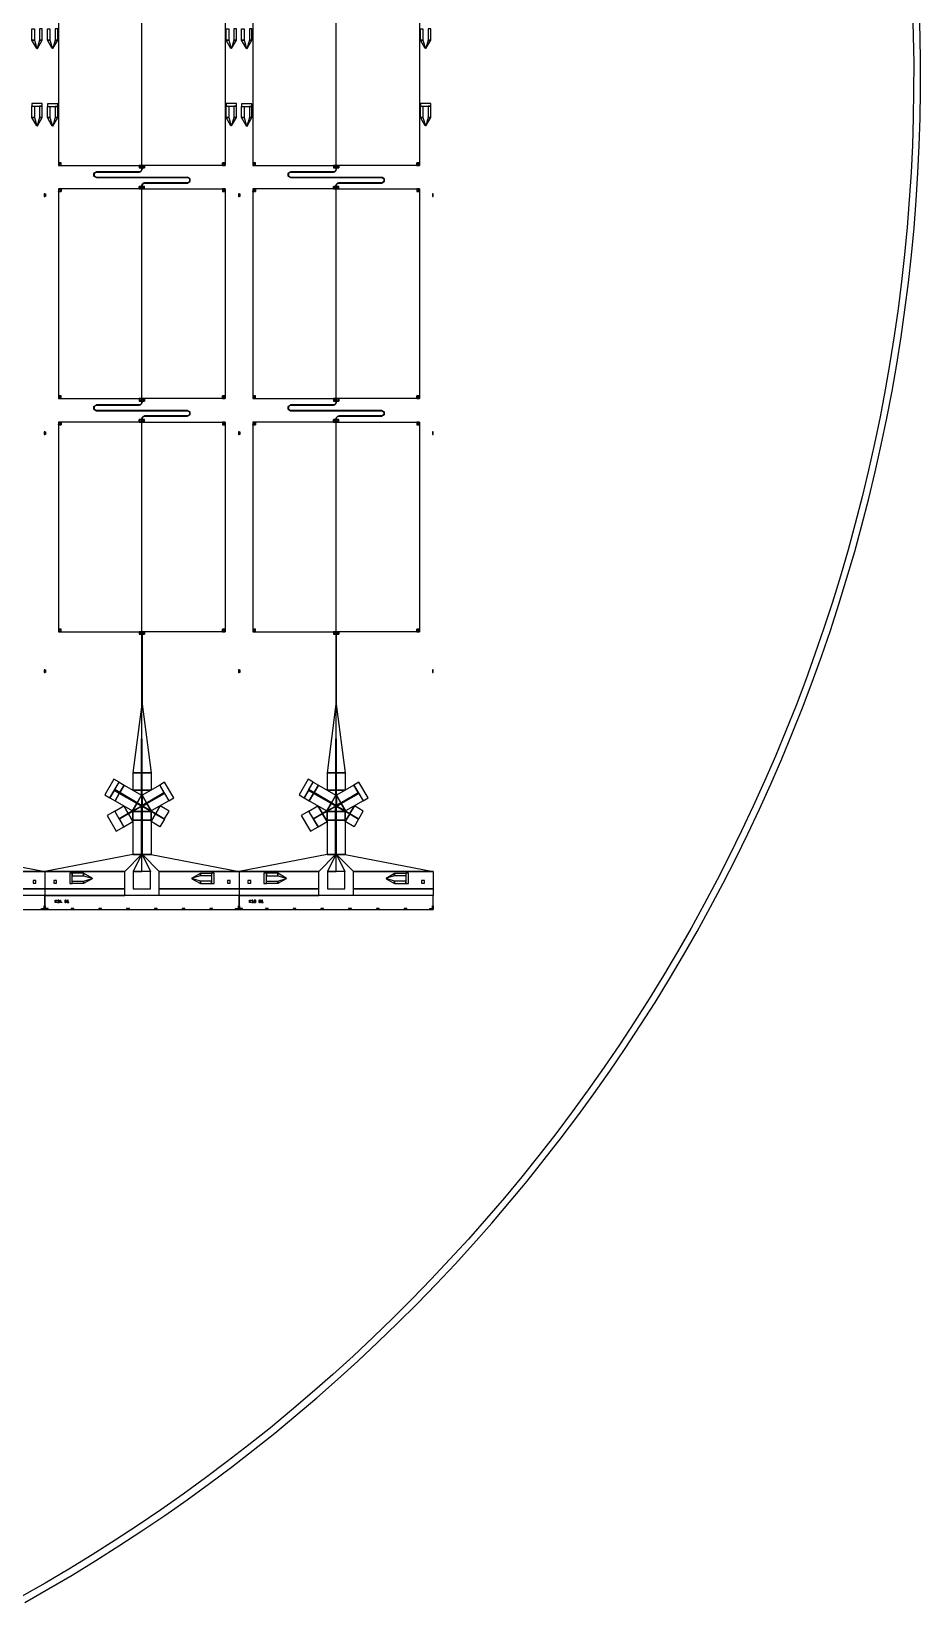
# Model space of a CAD drawing. Extents: x -50899 to 50899, y -48295 to 50898.
# Drawn here: x 25037 to 50899, y -44426 to 1302 of the extents above; entities that cross this region are included whole.
import ezdxf

# ---------------------------------------------------------------- set-up
doc = ezdxf.new("R2010")
doc.units = 0

# ---------------------------------------------------------------- blocks, each defined once
blk = doc.blocks.new('C1K')
for points in [[(5250, 25525), (5250, 25200), (5175, 25200), (5175, 25525), (5250, 25525)], [(5250, 25525), (5250, 25200), (5175, 25200), (5175, 25525), (5250, 25525)], [(5250, 25200), (5320, 24950), (5315, 24950), (5175, 25200), (5250, 25200)], [(5250, 25200), (5320, 24950), (5315, 24950), (5175, 25200), (5250, 25200)], [(5400, 25200), (5330, 24950), (5335, 24950), (5475, 25200), (5400, 25200)], [(5400, 25200), (5330, 24950), (5335, 24950), (5475, 25200), (5400, 25200)], [(5400, 25525), (5400, 25200), (5475, 25200), (5475, 25525), (5400, 25525)], [(5400, 25525), (5400, 25200), (5475, 25200), (5475, 25525), (5400, 25525)], [(5175, 23350), (5175, 23275), (5475, 23275), (5475, 23350), (5175, 23350)], [(5175, 23350), (5175, 23275), (5475, 23275), (5475, 23350), (5175, 23350)], [(5250, 23275), (5250, 22950), (5175, 22950), (5175, 23275), (5250, 23275)], [(5250, 23275), (5250, 22950), (5175, 22950), (5175, 23275), (5250, 23275)], [(5250, 22950), (5320, 22700), (5315, 22700), (5175, 22950), (5250, 22950)], [(5250, 22950), (5320, 22700), (5315, 22700), (5175, 22950), (5250, 22950)], [(5400, 22950), (5330, 22700), (5335, 22700), (5475, 22950), (5400, 22950)], [(5400, 22950), (5330, 22700), (5335, 22700), (5475, 22950), (5400, 22950)], [(5400, 23275), (5400, 22950), (5475, 22950), (5475, 23275), (5400, 23275)], [(5400, 23275), (5400, 22950), (5475, 22950), (5475, 23275), (5400, 23275)], [(5550, 20646), (5550, 20726), (5530, 20726), (5530, 20646), (5550, 20646)], [(5550, 13717), (5550, 13797), (5530, 13797), (5530, 13717), (5550, 13717)], [(5550, 6789), (5550, 6869), (5530, 6869), (5530, 6789), (5550, 6789)], [(3225, 1000), (2740, 1500), (2990, 1500), (5550, 1000), (3225, 1000)], [(3225, 500), (3225, 1000), (5550, 1000), (5550, 500), (3225, 500)], [(3225, 300), (3225, 500), (5550, 500), (5550, 300), (3225, 300)], [(5210, 740), (5210, 660), (5290, 660), (5290, 740), (5210, 740)], [(5550, -100), (5550, 300), (-100, 300), (-100, -100), (5550, -100)], [(5550, -100), (5450, -100), (5450, -80), (5530, -80), (5530, 0), (5550, 0), (5550, -100)]]:
    blk.add_lwpolyline(points)
blk = doc.blocks.new('C1L')
for points in [[(2724, 21553), (2724, 27653), (301, 27653), (301, 21553), (2724, 21553)], [(2726, 21553), (2726, 27653), (5149, 27653), (5149, 21553), (2726, 21553)], [(50, 25525), (50, 25200), (-25, 25200), (-25, 25525), (50, 25525)], [(50, 25525), (50, 25200), (-25, 25200), (-25, 25525), (50, 25525)], [(50, 25200), (120, 24950), (115, 24950), (-25, 25200), (50, 25200)], [(50, 25200), (120, 24950), (115, 24950), (-25, 25200), (50, 25200)], [(200, 25200), (130, 24950), (135, 24950), (275, 25200), (200, 25200)], [(200, 25200), (130, 24950), (135, 24950), (275, 25200), (200, 25200)], [(200, 25525), (200, 25200), (275, 25200), (275, 25525), (200, 25525)], [(200, 25525), (200, 25200), (275, 25200), (275, 25525), (200, 25525)], [(5250, 25525), (5250, 25200), (5175, 25200), (5175, 25525), (5250, 25525)], [(5250, 25525), (5250, 25200), (5175, 25200), (5175, 25525), (5250, 25525)], [(5250, 25200), (5320, 24950), (5315, 24950), (5175, 25200), (5250, 25200)], [(5250, 25200), (5320, 24950), (5315, 24950), (5175, 25200), (5250, 25200)], [(5400, 25200), (5330, 24950), (5335, 24950), (5475, 25200), (5400, 25200)], [(5400, 25200), (5330, 24950), (5335, 24950), (5475, 25200), (5400, 25200)], [(5400, 25525), (5400, 25200), (5475, 25200), (5475, 25525), (5400, 25525)], [(5400, 25525), (5400, 25200), (5475, 25200), (5475, 25525), (5400, 25525)], [(-25, 23345), (-25, 23270), (275, 23270), (275, 23345), (-25, 23345)], [(-25, 23345), (-25, 23270), (275, 23270), (275, 23345), (-25, 23345)], [(5175, 23350), (5175, 23275), (5475, 23275), (5475, 23350), (5175, 23350)], [(5175, 23350), (5175, 23275), (5475, 23275), (5475, 23350), (5175, 23350)], [(50, 23270), (50, 22945), (-25, 22945), (-25, 23270), (50, 23270)], [(50, 23270), (50, 22945), (-25, 22945), (-25, 23270), (50, 23270)], [(50, 22945), (120, 22695), (115, 22695), (-25, 22945), (50, 22945)], [(50, 22945), (120, 22695), (115, 22695), (-25, 22945), (50, 22945)], [(200, 22945), (130, 22695), (135, 22695), (275, 22945), (200, 22945)], [(200, 22945), (130, 22695), (135, 22695), (275, 22945), (200, 22945)], [(200, 23270), (200, 22945), (275, 22945), (275, 23270), (200, 23270)], [(200, 23270), (200, 22945), (275, 22945), (275, 23270), (200, 23270)], [(5250, 23275), (5250, 22950), (5175, 22950), (5175, 23275), (5250, 23275)], [(5250, 23275), (5250, 22950), (5175, 22950), (5175, 23275), (5250, 23275)], [(5250, 22950), (5320, 22700), (5315, 22700), (5175, 22950), (5250, 22950)], [(5250, 22950), (5320, 22700), (5315, 22700), (5175, 22950), (5250, 22950)], [(5400, 22950), (5330, 22700), (5335, 22700), (5475, 22950), (5400, 22950)], [(5400, 22950), (5330, 22700), (5335, 22700), (5475, 22950), (5400, 22950)], [(5400, 23275), (5400, 22950), (5475, 22950), (5475, 23275), (5400, 23275)], [(5400, 23275), (5400, 22950), (5475, 22950), (5475, 23275), (5400, 23275)], [(376, 21553), (376, 21628), (301, 21628), (301, 21553), (376, 21553)], [(301, 21628), (311, 21590), (338, 21563), (376, 21553), (376, 21590), (357, 21595), (344, 21609), (338, 21628), (301, 21628)], [(338, 21628), (344, 21609), (357, 21595), (376, 21590), (376, 21628), (376, 21628), (376, 21628), (376, 21628), (338, 21628)], [(2646, 21553), (2646, 21478), (2720, 21478), (2720, 21553), (2646, 21553)], [(2720, 21478), (2710, 21515), (2683, 21543), (2646, 21553), (2646, 21515), (2664, 21510), (2678, 21496), (2683, 21478), (2720, 21478)], [(2683, 21478), (2678, 21496), (2664, 21510), (2646, 21515), (2646, 21478), (2646, 21478), (2646, 21478), (2646, 21478), (2683, 21478)], [(2724, 21442), (2724, 21553), (2720, 21553), (2720, 21442), (2724, 21442)], [(2726, 21442), (2726, 21553), (2730, 21553), (2730, 21442), (2726, 21442)], [(2730, 21553), (2730, 21478), (2804, 21478), (2804, 21553), (2730, 21553)], [(2730, 21478), (2740, 21515), (2767, 21543), (2804, 21553), (2804, 21515), (2786, 21510), (2772, 21496), (2767, 21478), (2730, 21478)], [(2767, 21478), (2772, 21496), (2786, 21510), (2804, 21515), (2804, 21478), (2804, 21478), (2804, 21478), (2804, 21478), (2767, 21478)], [(5149, 21553), (5149, 21628), (5074, 21628), (5074, 21553), (5149, 21553)], [(5149, 21628), (5139, 21590), (5112, 21563), (5074, 21553), (5074, 21590), (5093, 21595), (5106, 21609), (5112, 21628), (5149, 21628)], [(5112, 21628), (5106, 21609), (5093, 21595), (5074, 21590), (5074, 21628), (5074, 21628), (5074, 21628), (5074, 21628), (5112, 21628)], [(1400, 21197), (1327, 21239), (1327, 21324), (1400, 21366), (1400, 21363), (1329, 21322), (1329, 21241), (1400, 21200), (1400, 21197)], [(1400, 21203), (1332, 21242), (1332, 21321), (1400, 21360), (1400, 21357), (1335, 21319), (1335, 21244), (1400, 21206), (1400, 21203)], [(1400, 21363), (2645, 21363), (2645, 21366), (1400, 21366), (1400, 21363)], [(1400, 21360), (2645, 21360), (2645, 21357), (1400, 21357), (1400, 21360)], [(4050, 21203), (1400, 21203), (1400, 21206), (4050, 21206), (4050, 21203)], [(4050, 21200), (1400, 21200), (1400, 21197), (4050, 21197), (4050, 21200)], [(2645, 21357), (2687, 21368), (2718, 21399), (2730, 21442), (2726, 21442), (2716, 21401), (2686, 21371), (2645, 21360), (2645, 21357)], [(2645, 21363), (2684, 21374), (2713, 21402), (2724, 21442), (2720, 21442), (2710, 21404), (2683, 21376), (2645, 21366), (2645, 21363)], [(2720, 20962), (2732, 21004), (2763, 21035), (2805, 21046), (2805, 21043), (2764, 21032), (2734, 21002), (2724, 20962), (2720, 20962)], [(2726, 20962), (2737, 21001), (2766, 21030), (2805, 21040), (2805, 21037), (2767, 21027), (2740, 20999), (2730, 20962), (2726, 20962)], [(2805, 21043), (4050, 21043), (4050, 21046), (2805, 21046), (2805, 21043)], [(2805, 21040), (4050, 21040), (4050, 21037), (2805, 21037), (2805, 21040)], [(4050, 21037), (4123, 21079), (4123, 21164), (4050, 21206), (4050, 21203), (4121, 21162), (4121, 21081), (4050, 21040), (4050, 21037)], [(4050, 21043), (4118, 21082), (4118, 21161), (4050, 21200), (4050, 21197), (4115, 21159), (4115, 21084), (4050, 21046), (4050, 21043)], [(-100, 20646), (-100, 20726), (-80, 20726), (-80, 20646), (-100, 20646)], [(2724, 14767), (2724, 20867), (301, 20867), (301, 14767), (2724, 14767)], [(301, 20867), (301, 20792), (376, 20792), (376, 20867), (301, 20867)], [(301, 20792), (311, 20829), (338, 20857), (376, 20867), (376, 20829), (357, 20824), (344, 20810), (338, 20792), (301, 20792)], [(338, 20792), (344, 20810), (357, 20824), (376, 20829), (376, 20792), (376, 20792), (376, 20792), (376, 20792), (338, 20792)], [(2720, 20867), (2720, 20942), (2646, 20942), (2646, 20867), (2720, 20867)], [(2720, 20942), (2710, 20904), (2683, 20877), (2646, 20867), (2646, 20904), (2664, 20909), (2678, 20923), (2683, 20942), (2720, 20942)], [(2683, 20942), (2678, 20923), (2664, 20909), (2646, 20904), (2646, 20942), (2646, 20942), (2646, 20942), (2646, 20942), (2683, 20942)], [(2724, 20867), (2724, 20962), (2720, 20962), (2720, 20867), (2724, 20867)], [(2726, 20867), (2726, 20962), (2730, 20962), (2730, 20867), (2726, 20867)], [(2726, 14767), (2726, 20867), (5149, 20867), (5149, 14767), (2726, 14767)], [(2804, 20867), (2804, 20942), (2730, 20942), (2730, 20867), (2804, 20867)], [(2730, 20942), (2740, 20904), (2767, 20877), (2804, 20867), (2804, 20904), (2786, 20909), (2772, 20923), (2767, 20942), (2730, 20942)], [(2767, 20942), (2772, 20923), (2786, 20909), (2804, 20904), (2804, 20942), (2804, 20942), (2804, 20942), (2804, 20942), (2767, 20942)], [(5074, 20867), (5074, 20792), (5149, 20792), (5149, 20867), (5074, 20867)], [(5149, 20792), (5139, 20829), (5112, 20857), (5074, 20867), (5074, 20829), (5093, 20824), (5106, 20810), (5112, 20792), (5149, 20792)], [(5112, 20792), (5106, 20810), (5093, 20824), (5074, 20829), (5074, 20792), (5074, 20792), (5074, 20792), (5074, 20792), (5112, 20792)], [(5550, 20646), (5550, 20726), (5530, 20726), (5530, 20646), (5550, 20646)], [(376, 14767), (376, 14842), (301, 14842), (301, 14767), (376, 14767)], [(301, 14842), (311, 14804), (338, 14777), (376, 14767), (376, 14804), (357, 14809), (344, 14823), (338, 14842), (301, 14842)], [(338, 14842), (344, 14823), (357, 14809), (376, 14804), (376, 14842), (376, 14842), (376, 14842), (376, 14842), (338, 14842)], [(2645, 14571), (2687, 14582), (2718, 14613), (2730, 14656), (2726, 14656), (2716, 14615), (2686, 14585), (2645, 14574), (2645, 14571)], [(2645, 14577), (2684, 14588), (2713, 14616), (2724, 14656), (2720, 14656), (2710, 14618), (2683, 14590), (2645, 14580), (2645, 14577)], [(2646, 14767), (2646, 14692), (2720, 14692), (2720, 14767), (2646, 14767)], [(2720, 14692), (2710, 14729), (2683, 14757), (2646, 14767), (2646, 14729), (2664, 14724), (2678, 14710), (2683, 14692), (2720, 14692)], [(2683, 14692), (2678, 14710), (2664, 14724), (2646, 14729), (2646, 14692), (2646, 14692), (2646, 14692), (2646, 14692), (2683, 14692)], [(2724, 14656), (2724, 14767), (2720, 14767), (2720, 14656), (2724, 14656)], [(2726, 14656), (2726, 14767), (2730, 14767), (2730, 14656), (2726, 14656)], [(2730, 14767), (2730, 14692), (2804, 14692), (2804, 14767), (2730, 14767)], [(2730, 14692), (2740, 14729), (2767, 14757), (2804, 14767), (2804, 14729), (2786, 14724), (2772, 14710), (2767, 14692), (2730, 14692)], [(2767, 14692), (2772, 14710), (2786, 14724), (2804, 14729), (2804, 14692), (2804, 14692), (2804, 14692), (2804, 14692), (2767, 14692)], [(5149, 14767), (5149, 14842), (5074, 14842), (5074, 14767), (5149, 14767)], [(5149, 14842), (5139, 14804), (5112, 14777), (5074, 14767), (5074, 14804), (5093, 14809), (5106, 14823), (5112, 14842), (5149, 14842)], [(5112, 14842), (5106, 14823), (5093, 14809), (5074, 14804), (5074, 14842), (5074, 14842), (5074, 14842), (5074, 14842), (5112, 14842)], [(1400, 14411), (1327, 14453), (1327, 14538), (1400, 14580), (1400, 14577), (1329, 14536), (1329, 14455), (1400, 14414), (1400, 14411)], [(1400, 14417), (1332, 14456), (1332, 14535), (1400, 14574), (1400, 14571), (1335, 14533), (1335, 14458), (1400, 14420), (1400, 14417)], [(1400, 14577), (2645, 14577), (2645, 14580), (1400, 14580), (1400, 14577)], [(1400, 14574), (2645, 14574), (2645, 14571), (1400, 14571), (1400, 14574)], [(4050, 14417), (1400, 14417), (1400, 14420), (4050, 14420), (4050, 14417)], [(4050, 14414), (1400, 14414), (1400, 14411), (4050, 14411), (4050, 14414)], [(2720, 14176), (2732, 14218), (2763, 14249), (2805, 14260), (2805, 14257), (2764, 14246), (2734, 14216), (2724, 14176), (2720, 14176)], [(2724, 14081), (2724, 14176), (2720, 14176), (2720, 14081), (2724, 14081)], [(2726, 14176), (2737, 14215), (2766, 14244), (2805, 14254), (2805, 14251), (2767, 14241), (2740, 14213), (2730, 14176), (2726, 14176)], [(2726, 14081), (2726, 14176), (2730, 14176), (2730, 14081), (2726, 14081)], [(2805, 14257), (4050, 14257), (4050, 14260), (2805, 14260), (2805, 14257)], [(2805, 14254), (4050, 14254), (4050, 14251), (2805, 14251), (2805, 14254)], [(4050, 14251), (4123, 14293), (4123, 14378), (4050, 14420), (4050, 14417), (4121, 14376), (4121, 14295), (4050, 14254), (4050, 14251)], [(4050, 14257), (4118, 14296), (4118, 14375), (4050, 14414), (4050, 14411), (4115, 14373), (4115, 14298), (4050, 14260), (4050, 14257)], [(-100, 13717), (-100, 13797), (-80, 13797), (-80, 13717), (-100, 13717)], [(2724, 7981), (2724, 14081), (301, 14081), (301, 7981), (2724, 7981)], [(301, 14081), (301, 14006), (376, 14006), (376, 14081), (301, 14081)], [(301, 14006), (311, 14043), (338, 14071), (376, 14081), (376, 14043), (357, 14038), (344, 14024), (338, 14006), (301, 14006)], [(338, 14006), (344, 14024), (357, 14038), (376, 14043), (376, 14006), (376, 14006), (376, 14006), (376, 14006), (338, 14006)], [(2720, 14081), (2720, 14156), (2646, 14156), (2646, 14081), (2720, 14081)], [(2720, 14156), (2710, 14118), (2683, 14091), (2646, 14081), (2646, 14118), (2664, 14123), (2678, 14137), (2683, 14156), (2720, 14156)], [(2683, 14156), (2678, 14137), (2664, 14123), (2646, 14118), (2646, 14156), (2646, 14156), (2646, 14156), (2646, 14156), (2683, 14156)], [(2726, 7981), (2726, 14081), (5149, 14081), (5149, 7981), (2726, 7981)], [(2804, 14081), (2804, 14156), (2730, 14156), (2730, 14081), (2804, 14081)], [(2730, 14156), (2740, 14118), (2767, 14091), (2804, 14081), (2804, 14118), (2786, 14123), (2772, 14137), (2767, 14156), (2730, 14156)], [(2767, 14156), (2772, 14137), (2786, 14123), (2804, 14118), (2804, 14156), (2804, 14156), (2804, 14156), (2804, 14156), (2767, 14156)], [(5074, 14081), (5074, 14006), (5149, 14006), (5149, 14081), (5074, 14081)], [(5149, 14006), (5139, 14043), (5112, 14071), (5074, 14081), (5074, 14043), (5093, 14038), (5106, 14024), (5112, 14006), (5149, 14006)], [(5112, 14006), (5106, 14024), (5093, 14038), (5074, 14043), (5074, 14006), (5074, 14006), (5074, 14006), (5074, 14006), (5112, 14006)], [(5550, 13717), (5550, 13797), (5530, 13797), (5530, 13717), (5550, 13717)], [(376, 7981), (376, 8056), (301, 8056), (301, 7981), (376, 7981)], [(301, 8056), (311, 8018), (338, 7991), (376, 7981), (376, 8018), (357, 8023), (344, 8037), (338, 8056), (301, 8056)], [(338, 8056), (344, 8037), (357, 8023), (376, 8018), (376, 8056), (376, 8056), (376, 8056), (376, 8056), (338, 8056)], [(2646, 7981), (2646, 7906), (2720, 7906), (2720, 7981), (2646, 7981)], [(2720, 7906), (2710, 7943), (2683, 7971), (2646, 7981), (2646, 7943), (2664, 7938), (2678, 7924), (2683, 7906), (2720, 7906)], [(2683, 7906), (2678, 7924), (2664, 7938), (2646, 7943), (2646, 7906), (2646, 7906), (2646, 7906), (2646, 7906), (2683, 7906)], [(2724, 5871), (2724, 7981), (2720, 7981), (2720, 5871), (2724, 5871)], [(2726, 5871), (2726, 7981), (2730, 7981), (2730, 5871), (2726, 5871)], [(2730, 7981), (2730, 7906), (2804, 7906), (2804, 7981), (2730, 7981)], [(2730, 7906), (2740, 7943), (2767, 7971), (2804, 7981), (2804, 7943), (2786, 7938), (2772, 7924), (2767, 7906), (2730, 7906)], [(2767, 7906), (2772, 7924), (2786, 7938), (2804, 7943), (2804, 7906), (2804, 7906), (2804, 7906), (2804, 7906), (2767, 7906)], [(5149, 7981), (5149, 8056), (5074, 8056), (5074, 7981), (5149, 7981)], [(5149, 8056), (5139, 8018), (5112, 7991), (5074, 7981), (5074, 8018), (5093, 8023), (5106, 8037), (5112, 8056), (5149, 8056)], [(5112, 8056), (5106, 8037), (5093, 8023), (5074, 8018), (5074, 8056), (5074, 8056), (5074, 8056), (5074, 8056), (5112, 8056)], [(-100, 6789), (-100, 6869), (-80, 6869), (-80, 6789), (-100, 6789)], [(5550, 6789), (5550, 6869), (5530, 6869), (5530, 6789), (5550, 6789)], [(2718, 3871), (2724, 5871), (2720, 5871), (2460, 3871), (2718, 3871)], [(2732, 3871), (2726, 5871), (2730, 5871), (2990, 3871), (2732, 3871)], [(2059, 3602), (1910, 3688), (1645, 3229), (1794, 3143), (2059, 3602)], [(2718, 3371), (2718, 3871), (2460, 3871), (2460, 3371), (2718, 3371)], [(2732, 3371), (2732, 3871), (2990, 3871), (2990, 3371), (2732, 3371)], [(2068, 3274), (1919, 3360), (1794, 3143), (1943, 3057), (2068, 3274)], [(2083, 3300), (1934, 3386), (2059, 3602), (2208, 3516), (2083, 3300)], [(2578, 2979), (2068, 3274), (1943, 3057), (2452, 2763), (2578, 2979)], [(2589, 2999), (2079, 3293), (2071, 3280), (2581, 2986), (2589, 2999)], [(2592, 3005), (2083, 3300), (2208, 3516), (2718, 3222), (2592, 3005)], [(2718, 3222), (2718, 3371), (2460, 3371), (2718, 3222), (2718, 3222)], [(2718, 2933), (2592, 3005), (2718, 3222), (2718, 2933), (2718, 2933)], [(2858, 3005), (3367, 3300), (3242, 3516), (2732, 3222), (2858, 3005)], [(2732, 3222), (2732, 3371), (2990, 3371), (2732, 3222), (2732, 3222)], [(2732, 2933), (2858, 3005), (2732, 3222), (2732, 2933), (2732, 2933)], [(2869, 2986), (3379, 3280), (3371, 3293), (2861, 2999), (2869, 2986)], [(2872, 2979), (3382, 3274), (3507, 3057), (2998, 2763), (2872, 2979)], [(3507, 3057), (3652, 3141), (3387, 3600), (3242, 3516), (3507, 3057)], [(1935, 2762), (1712, 2633), (1977, 2174), (2200, 2303), (1935, 2762)], [(2324, 2689), (2064, 2539), (1935, 2762), (2195, 2912), (2324, 2689)], [(2452, 2763), (2324, 2689), (2195, 2912), (2452, 2763), (2452, 2763)], [(2460, 2750), (2331, 2676), (2460, 2453), (2460, 2750), (2460, 2750)], [(2702, 2907), (2578, 2979), (2452, 2763), (2702, 2907), (2702, 2907)], [(2710, 2750), (2710, 2894), (2710, 2894), (2460, 2750), (2710, 2750)], [(2710, 2500), (2710, 2750), (2460, 2750), (2460, 2500), (2710, 2500)], [(2714, 2927), (2589, 2999), (2581, 2986), (2706, 2914), (2714, 2927)], [(2725, 2920), (2714, 2927), (2706, 2914), (2718, 2907), (2725, 2920)], [(2725, 2907), (2725, 2920), (2725, 2920), (2718, 2907), (2725, 2907)], [(2732, 2894), (2732, 2907), (2718, 2907), (2718, 2894), (2732, 2894)], [(2732, 2750), (2732, 2894), (2718, 2894), (2718, 2750), (2732, 2750)], [(2732, 2500), (2732, 2750), (2718, 2750), (2718, 2500), (2732, 2500)], [(2732, 2907), (2744, 2914), (2736, 2927), (2725, 2920), (2732, 2907)], [(2725, 2907), (2725, 2920), (2725, 2920), (2732, 2907), (2725, 2907)], [(2744, 2914), (2869, 2986), (2861, 2999), (2736, 2927), (2744, 2914)], [(2740, 2750), (2740, 2894), (2740, 2894), (2990, 2750), (2740, 2750)], [(2740, 2500), (2740, 2750), (2990, 2750), (2990, 2500), (2740, 2500)], [(2748, 2907), (2872, 2979), (2998, 2763), (2748, 2907), (2748, 2907)], [(2990, 2750), (3119, 2676), (2990, 2453), (2990, 2750), (2990, 2750)], [(2998, 2763), (3126, 2689), (3255, 2912), (2998, 2763), (2998, 2763)], [(3126, 2689), (3386, 2539), (3515, 2762), (3255, 2912), (3126, 2689)], [(2331, 2676), (2071, 2526), (2200, 2303), (2460, 2453), (2331, 2676)], [(2710, 1500), (2710, 2500), (2460, 2500), (2460, 1500), (2710, 1500)], [(2732, 1500), (2732, 2500), (2718, 2500), (2718, 1500), (2732, 1500)], [(2740, 1500), (2740, 2500), (2990, 2500), (2990, 1500), (2740, 1500)], [(3119, 2676), (3379, 2526), (3250, 2303), (2990, 2453), (3119, 2676)], [(2225, 1000), (2710, 1500), (2460, 1500), (-100, 1000), (2225, 1000)], [(2725, 1000), (2725, 1500), (2718, 1500), (2475, 1000), (2725, 1000)], [(2725, 1000), (2725, 1500), (2732, 1500), (2975, 1000), (2725, 1000)], [(3225, 1000), (2740, 1500), (2990, 1500), (5550, 1000), (3225, 1000)], [(2225, 500), (2225, 1000), (-100, 1000), (-100, 500), (2225, 500)], [(625, 650), (700, 650), (700, 950), (625, 950), (625, 650)], [(625, 650), (700, 650), (700, 950), (625, 950), (625, 650)], [(700, 875), (1025, 875), (1025, 950), (700, 950), (700, 875)], [(700, 875), (1025, 875), (1025, 950), (700, 950), (700, 875)], [(1025, 875), (1275, 805), (1275, 810), (1025, 950), (1025, 875)], [(1025, 875), (1275, 805), (1275, 810), (1025, 950), (1025, 875)], [(2975, 500), (2975, 1000), (2475, 1000), (2475, 500), (2975, 500)], [(3225, 500), (3225, 1000), (5550, 1000), (5550, 500), (3225, 500)], [(4425, 875), (4175, 805), (4175, 810), (4425, 950), (4425, 875)], [(4425, 875), (4175, 805), (4175, 810), (4425, 950), (4425, 875)], [(4750, 875), (4425, 875), (4425, 950), (4750, 950), (4750, 875)], [(4750, 875), (4425, 875), (4425, 950), (4750, 950), (4750, 875)], [(4825, 950), (4750, 950), (4750, 650), (4825, 650), (4825, 950)], [(4825, 950), (4750, 950), (4750, 650), (4825, 650), (4825, 950)], [(2225, 300), (2225, 500), (-100, 500), (-100, 300), (2225, 300)], [(160, 740), (160, 660), (240, 660), (240, 740), (160, 740)], [(700, 725), (1025, 725), (1025, 650), (700, 650), (700, 725)], [(700, 725), (1025, 725), (1025, 650), (700, 650), (700, 725)], [(1025, 725), (1275, 795), (1275, 790), (1025, 650), (1025, 725)], [(1025, 725), (1275, 795), (1275, 790), (1025, 650), (1025, 725)], [(3225, 300), (3225, 500), (5550, 500), (5550, 300), (3225, 300)], [(4425, 725), (4175, 795), (4175, 790), (4425, 650), (4425, 725)], [(4425, 725), (4175, 795), (4175, 790), (4425, 650), (4425, 725)], [(4750, 725), (4425, 725), (4425, 650), (4750, 650), (4750, 725)], [(4750, 725), (4425, 725), (4425, 650), (4750, 650), (4750, 725)], [(5210, 740), (5210, 660), (5290, 660), (5290, 740), (5210, 740)], [(5550, -100), (5550, 300), (-100, 300), (-100, -100), (5550, -100)], [(-100, -100), (0, -100), (0, -80), (-80, -80), (-80, 0), (-100, 0), (-100, -100)], [(200, 100), (200, 170), (252, 170), (252, 161), (218, 161), (218, 109), (252, 109), (252, 100), (200, 100), (200, 100)], [(270, 100), (322, 100), (322, 109), (305, 109), (305, 170), (288, 170), (270, 161), (270, 152), (288, 152), (288, 109), (270, 109), (270, 100), (270, 100)], [(340, 100), (340, 170), (358, 170), (358, 109), (392, 109), (392, 100), (340, 100), (340, 100)], [(5550, -100), (5450, -100), (5450, -80), (5530, -80), (5530, 0), (5550, 0), (5550, -100)], [(667, -100), (747, -100), (747, -80), (667, -80), (667, -100)], [(1474, -100), (1554, -100), (1554, -80), (1474, -80), (1474, -100)], [(2281, -100), (2361, -100), (2361, -80), (2281, -80), (2281, -100)], [(3089, -100), (3169, -100), (3169, -80), (3089, -80), (3089, -100)], [(3896, -100), (3976, -100), (3976, -80), (3896, -80), (3896, -100)], [(4703, -100), (4783, -100), (4783, -80), (4703, -80), (4703, -100)]]:
    blk.add_lwpolyline(points)
blk = doc.blocks.new('C1M')
for points in [[(2724, 21553), (2724, 27653), (301, 27653), (301, 21553), (2724, 21553)], [(2726, 21553), (2726, 27653), (5149, 27653), (5149, 21553), (2726, 21553)], [(50, 25525), (50, 25200), (-25, 25200), (-25, 25525), (50, 25525)], [(50, 25525), (50, 25200), (-25, 25200), (-25, 25525), (50, 25525)], [(50, 25200), (120, 24950), (115, 24950), (-25, 25200), (50, 25200)], [(50, 25200), (120, 24950), (115, 24950), (-25, 25200), (50, 25200)], [(200, 25200), (130, 24950), (135, 24950), (275, 25200), (200, 25200)], [(200, 25200), (130, 24950), (135, 24950), (275, 25200), (200, 25200)], [(200, 25525), (200, 25200), (275, 25200), (275, 25525), (200, 25525)], [(200, 25525), (200, 25200), (275, 25200), (275, 25525), (200, 25525)], [(5250, 25525), (5250, 25200), (5175, 25200), (5175, 25525), (5250, 25525)], [(5250, 25525), (5250, 25200), (5175, 25200), (5175, 25525), (5250, 25525)], [(5250, 25200), (5320, 24950), (5315, 24950), (5175, 25200), (5250, 25200)], [(5250, 25200), (5320, 24950), (5315, 24950), (5175, 25200), (5250, 25200)], [(5400, 25200), (5330, 24950), (5335, 24950), (5475, 25200), (5400, 25200)], [(5400, 25200), (5330, 24950), (5335, 24950), (5475, 25200), (5400, 25200)], [(5400, 25525), (5400, 25200), (5475, 25200), (5475, 25525), (5400, 25525)], [(5400, 25525), (5400, 25200), (5475, 25200), (5475, 25525), (5400, 25525)], [(-25, 23345), (-25, 23270), (275, 23270), (275, 23345), (-25, 23345)], [(-25, 23345), (-25, 23270), (275, 23270), (275, 23345), (-25, 23345)], [(5175, 23350), (5175, 23275), (5475, 23275), (5475, 23350), (5175, 23350)], [(5175, 23350), (5175, 23275), (5475, 23275), (5475, 23350), (5175, 23350)], [(50, 23270), (50, 22945), (-25, 22945), (-25, 23270), (50, 23270)], [(50, 23270), (50, 22945), (-25, 22945), (-25, 23270), (50, 23270)], [(50, 22945), (120, 22695), (115, 22695), (-25, 22945), (50, 22945)], [(50, 22945), (120, 22695), (115, 22695), (-25, 22945), (50, 22945)], [(200, 22945), (130, 22695), (135, 22695), (275, 22945), (200, 22945)], [(200, 22945), (130, 22695), (135, 22695), (275, 22945), (200, 22945)], [(200, 23270), (200, 22945), (275, 22945), (275, 23270), (200, 23270)], [(200, 23270), (200, 22945), (275, 22945), (275, 23270), (200, 23270)], [(5250, 23275), (5250, 22950), (5175, 22950), (5175, 23275), (5250, 23275)], [(5250, 23275), (5250, 22950), (5175, 22950), (5175, 23275), (5250, 23275)], [(5250, 22950), (5320, 22700), (5315, 22700), (5175, 22950), (5250, 22950)], [(5250, 22950), (5320, 22700), (5315, 22700), (5175, 22950), (5250, 22950)], [(5400, 22950), (5330, 22700), (5335, 22700), (5475, 22950), (5400, 22950)], [(5400, 22950), (5330, 22700), (5335, 22700), (5475, 22950), (5400, 22950)], [(5400, 23275), (5400, 22950), (5475, 22950), (5475, 23275), (5400, 23275)], [(5400, 23275), (5400, 22950), (5475, 22950), (5475, 23275), (5400, 23275)], [(376, 21553), (376, 21628), (301, 21628), (301, 21553), (376, 21553)], [(301, 21628), (311, 21590), (338, 21563), (376, 21553), (376, 21590), (357, 21595), (344, 21609), (338, 21628), (301, 21628)], [(338, 21628), (344, 21609), (357, 21595), (376, 21590), (376, 21628), (376, 21628), (376, 21628), (376, 21628), (338, 21628)], [(2646, 21553), (2646, 21478), (2720, 21478), (2720, 21553), (2646, 21553)], [(2720, 21478), (2710, 21515), (2683, 21543), (2646, 21553), (2646, 21515), (2664, 21510), (2678, 21496), (2683, 21478), (2720, 21478)], [(2683, 21478), (2678, 21496), (2664, 21510), (2646, 21515), (2646, 21478), (2646, 21478), (2646, 21478), (2646, 21478), (2683, 21478)], [(2724, 21442), (2724, 21553), (2720, 21553), (2720, 21442), (2724, 21442)], [(2726, 21442), (2726, 21553), (2730, 21553), (2730, 21442), (2726, 21442)], [(2730, 21553), (2730, 21478), (2804, 21478), (2804, 21553), (2730, 21553)], [(2730, 21478), (2740, 21515), (2767, 21543), (2804, 21553), (2804, 21515), (2786, 21510), (2772, 21496), (2767, 21478), (2730, 21478)], [(2767, 21478), (2772, 21496), (2786, 21510), (2804, 21515), (2804, 21478), (2804, 21478), (2804, 21478), (2804, 21478), (2767, 21478)], [(5149, 21553), (5149, 21628), (5074, 21628), (5074, 21553), (5149, 21553)], [(5149, 21628), (5139, 21590), (5112, 21563), (5074, 21553), (5074, 21590), (5093, 21595), (5106, 21609), (5112, 21628), (5149, 21628)], [(5112, 21628), (5106, 21609), (5093, 21595), (5074, 21590), (5074, 21628), (5074, 21628), (5074, 21628), (5074, 21628), (5112, 21628)], [(1400, 21197), (1327, 21239), (1327, 21324), (1400, 21366), (1400, 21363), (1329, 21322), (1329, 21241), (1400, 21200), (1400, 21197)], [(1400, 21203), (1332, 21242), (1332, 21321), (1400, 21360), (1400, 21357), (1335, 21319), (1335, 21244), (1400, 21206), (1400, 21203)], [(1400, 21363), (2645, 21363), (2645, 21366), (1400, 21366), (1400, 21363)], [(1400, 21360), (2645, 21360), (2645, 21357), (1400, 21357), (1400, 21360)], [(4050, 21203), (1400, 21203), (1400, 21206), (4050, 21206), (4050, 21203)], [(4050, 21200), (1400, 21200), (1400, 21197), (4050, 21197), (4050, 21200)], [(2645, 21357), (2687, 21368), (2718, 21399), (2730, 21442), (2726, 21442), (2716, 21401), (2686, 21371), (2645, 21360), (2645, 21357)], [(2645, 21363), (2684, 21374), (2713, 21402), (2724, 21442), (2720, 21442), (2710, 21404), (2683, 21376), (2645, 21366), (2645, 21363)], [(2720, 20962), (2732, 21004), (2763, 21035), (2805, 21046), (2805, 21043), (2764, 21032), (2734, 21002), (2724, 20962), (2720, 20962)], [(2726, 20962), (2737, 21001), (2766, 21030), (2805, 21040), (2805, 21037), (2767, 21027), (2740, 20999), (2730, 20962), (2726, 20962)], [(2805, 21043), (4050, 21043), (4050, 21046), (2805, 21046), (2805, 21043)], [(2805, 21040), (4050, 21040), (4050, 21037), (2805, 21037), (2805, 21040)], [(4050, 21037), (4123, 21079), (4123, 21164), (4050, 21206), (4050, 21203), (4121, 21162), (4121, 21081), (4050, 21040), (4050, 21037)], [(4050, 21043), (4118, 21082), (4118, 21161), (4050, 21200), (4050, 21197), (4115, 21159), (4115, 21084), (4050, 21046), (4050, 21043)], [(-100, 20646), (-100, 20726), (-80, 20726), (-80, 20646), (-100, 20646)], [(2724, 14767), (2724, 20867), (301, 20867), (301, 14767), (2724, 14767)], [(301, 20867), (301, 20792), (376, 20792), (376, 20867), (301, 20867)], [(301, 20792), (311, 20829), (338, 20857), (376, 20867), (376, 20829), (357, 20824), (344, 20810), (338, 20792), (301, 20792)], [(338, 20792), (344, 20810), (357, 20824), (376, 20829), (376, 20792), (376, 20792), (376, 20792), (376, 20792), (338, 20792)], [(2720, 20867), (2720, 20942), (2646, 20942), (2646, 20867), (2720, 20867)], [(2720, 20942), (2710, 20904), (2683, 20877), (2646, 20867), (2646, 20904), (2664, 20909), (2678, 20923), (2683, 20942), (2720, 20942)], [(2683, 20942), (2678, 20923), (2664, 20909), (2646, 20904), (2646, 20942), (2646, 20942), (2646, 20942), (2646, 20942), (2683, 20942)], [(2724, 20867), (2724, 20962), (2720, 20962), (2720, 20867), (2724, 20867)], [(2726, 20867), (2726, 20962), (2730, 20962), (2730, 20867), (2726, 20867)], [(2726, 14767), (2726, 20867), (5149, 20867), (5149, 14767), (2726, 14767)], [(2804, 20867), (2804, 20942), (2730, 20942), (2730, 20867), (2804, 20867)], [(2730, 20942), (2740, 20904), (2767, 20877), (2804, 20867), (2804, 20904), (2786, 20909), (2772, 20923), (2767, 20942), (2730, 20942)], [(2767, 20942), (2772, 20923), (2786, 20909), (2804, 20904), (2804, 20942), (2804, 20942), (2804, 20942), (2804, 20942), (2767, 20942)], [(5074, 20867), (5074, 20792), (5149, 20792), (5149, 20867), (5074, 20867)], [(5149, 20792), (5139, 20829), (5112, 20857), (5074, 20867), (5074, 20829), (5093, 20824), (5106, 20810), (5112, 20792), (5149, 20792)], [(5112, 20792), (5106, 20810), (5093, 20824), (5074, 20829), (5074, 20792), (5074, 20792), (5074, 20792), (5074, 20792), (5112, 20792)], [(5550, 20646), (5550, 20726), (5530, 20726), (5530, 20646), (5550, 20646)], [(376, 14767), (376, 14842), (301, 14842), (301, 14767), (376, 14767)], [(301, 14842), (311, 14804), (338, 14777), (376, 14767), (376, 14804), (357, 14809), (344, 14823), (338, 14842), (301, 14842)], [(338, 14842), (344, 14823), (357, 14809), (376, 14804), (376, 14842), (376, 14842), (376, 14842), (376, 14842), (338, 14842)], [(2645, 14571), (2687, 14582), (2718, 14613), (2730, 14656), (2726, 14656), (2716, 14615), (2686, 14585), (2645, 14574), (2645, 14571)], [(2645, 14577), (2684, 14588), (2713, 14616), (2724, 14656), (2720, 14656), (2710, 14618), (2683, 14590), (2645, 14580), (2645, 14577)], [(2646, 14767), (2646, 14692), (2720, 14692), (2720, 14767), (2646, 14767)], [(2720, 14692), (2710, 14729), (2683, 14757), (2646, 14767), (2646, 14729), (2664, 14724), (2678, 14710), (2683, 14692), (2720, 14692)], [(2683, 14692), (2678, 14710), (2664, 14724), (2646, 14729), (2646, 14692), (2646, 14692), (2646, 14692), (2646, 14692), (2683, 14692)], [(2724, 14656), (2724, 14767), (2720, 14767), (2720, 14656), (2724, 14656)], [(2726, 14656), (2726, 14767), (2730, 14767), (2730, 14656), (2726, 14656)], [(2730, 14767), (2730, 14692), (2804, 14692), (2804, 14767), (2730, 14767)], [(2730, 14692), (2740, 14729), (2767, 14757), (2804, 14767), (2804, 14729), (2786, 14724), (2772, 14710), (2767, 14692), (2730, 14692)], [(2767, 14692), (2772, 14710), (2786, 14724), (2804, 14729), (2804, 14692), (2804, 14692), (2804, 14692), (2804, 14692), (2767, 14692)], [(5149, 14767), (5149, 14842), (5074, 14842), (5074, 14767), (5149, 14767)], [(5149, 14842), (5139, 14804), (5112, 14777), (5074, 14767), (5074, 14804), (5093, 14809), (5106, 14823), (5112, 14842), (5149, 14842)], [(5112, 14842), (5106, 14823), (5093, 14809), (5074, 14804), (5074, 14842), (5074, 14842), (5074, 14842), (5074, 14842), (5112, 14842)], [(1400, 14411), (1327, 14453), (1327, 14538), (1400, 14580), (1400, 14577), (1329, 14536), (1329, 14455), (1400, 14414), (1400, 14411)], [(1400, 14417), (1332, 14456), (1332, 14535), (1400, 14574), (1400, 14571), (1335, 14533), (1335, 14458), (1400, 14420), (1400, 14417)], [(1400, 14577), (2645, 14577), (2645, 14580), (1400, 14580), (1400, 14577)], [(1400, 14574), (2645, 14574), (2645, 14571), (1400, 14571), (1400, 14574)], [(4050, 14417), (1400, 14417), (1400, 14420), (4050, 14420), (4050, 14417)], [(4050, 14414), (1400, 14414), (1400, 14411), (4050, 14411), (4050, 14414)], [(2720, 14176), (2732, 14218), (2763, 14249), (2805, 14260), (2805, 14257), (2764, 14246), (2734, 14216), (2724, 14176), (2720, 14176)], [(2724, 14081), (2724, 14176), (2720, 14176), (2720, 14081), (2724, 14081)], [(2726, 14176), (2737, 14215), (2766, 14244), (2805, 14254), (2805, 14251), (2767, 14241), (2740, 14213), (2730, 14176), (2726, 14176)], [(2726, 14081), (2726, 14176), (2730, 14176), (2730, 14081), (2726, 14081)], [(2805, 14257), (4050, 14257), (4050, 14260), (2805, 14260), (2805, 14257)], [(2805, 14254), (4050, 14254), (4050, 14251), (2805, 14251), (2805, 14254)], [(4050, 14251), (4123, 14293), (4123, 14378), (4050, 14420), (4050, 14417), (4121, 14376), (4121, 14295), (4050, 14254), (4050, 14251)], [(4050, 14257), (4118, 14296), (4118, 14375), (4050, 14414), (4050, 14411), (4115, 14373), (4115, 14298), (4050, 14260), (4050, 14257)], [(-100, 13717), (-100, 13797), (-80, 13797), (-80, 13717), (-100, 13717)], [(2724, 7981), (2724, 14081), (301, 14081), (301, 7981), (2724, 7981)], [(301, 14081), (301, 14006), (376, 14006), (376, 14081), (301, 14081)], [(301, 14006), (311, 14043), (338, 14071), (376, 14081), (376, 14043), (357, 14038), (344, 14024), (338, 14006), (301, 14006)], [(338, 14006), (344, 14024), (357, 14038), (376, 14043), (376, 14006), (376, 14006), (376, 14006), (376, 14006), (338, 14006)], [(2720, 14081), (2720, 14156), (2646, 14156), (2646, 14081), (2720, 14081)], [(2720, 14156), (2710, 14118), (2683, 14091), (2646, 14081), (2646, 14118), (2664, 14123), (2678, 14137), (2683, 14156), (2720, 14156)], [(2683, 14156), (2678, 14137), (2664, 14123), (2646, 14118), (2646, 14156), (2646, 14156), (2646, 14156), (2646, 14156), (2683, 14156)], [(2726, 7981), (2726, 14081), (5149, 14081), (5149, 7981), (2726, 7981)], [(2804, 14081), (2804, 14156), (2730, 14156), (2730, 14081), (2804, 14081)], [(2730, 14156), (2740, 14118), (2767, 14091), (2804, 14081), (2804, 14118), (2786, 14123), (2772, 14137), (2767, 14156), (2730, 14156)], [(2767, 14156), (2772, 14137), (2786, 14123), (2804, 14118), (2804, 14156), (2804, 14156), (2804, 14156), (2804, 14156), (2767, 14156)], [(5074, 14081), (5074, 14006), (5149, 14006), (5149, 14081), (5074, 14081)], [(5149, 14006), (5139, 14043), (5112, 14071), (5074, 14081), (5074, 14043), (5093, 14038), (5106, 14024), (5112, 14006), (5149, 14006)], [(5112, 14006), (5106, 14024), (5093, 14038), (5074, 14043), (5074, 14006), (5074, 14006), (5074, 14006), (5074, 14006), (5112, 14006)], [(5550, 13717), (5550, 13797), (5530, 13797), (5530, 13717), (5550, 13717)], [(376, 7981), (376, 8056), (301, 8056), (301, 7981), (376, 7981)], [(301, 8056), (311, 8018), (338, 7991), (376, 7981), (376, 8018), (357, 8023), (344, 8037), (338, 8056), (301, 8056)], [(338, 8056), (344, 8037), (357, 8023), (376, 8018), (376, 8056), (376, 8056), (376, 8056), (376, 8056), (338, 8056)], [(2646, 7981), (2646, 7906), (2720, 7906), (2720, 7981), (2646, 7981)], [(2720, 7906), (2710, 7943), (2683, 7971), (2646, 7981), (2646, 7943), (2664, 7938), (2678, 7924), (2683, 7906), (2720, 7906)], [(2683, 7906), (2678, 7924), (2664, 7938), (2646, 7943), (2646, 7906), (2646, 7906), (2646, 7906), (2646, 7906), (2683, 7906)], [(2724, 5871), (2724, 7981), (2720, 7981), (2720, 5871), (2724, 5871)], [(2726, 5871), (2726, 7981), (2730, 7981), (2730, 5871), (2726, 5871)], [(2730, 7981), (2730, 7906), (2804, 7906), (2804, 7981), (2730, 7981)], [(2730, 7906), (2740, 7943), (2767, 7971), (2804, 7981), (2804, 7943), (2786, 7938), (2772, 7924), (2767, 7906), (2730, 7906)], [(2767, 7906), (2772, 7924), (2786, 7938), (2804, 7943), (2804, 7906), (2804, 7906), (2804, 7906), (2804, 7906), (2767, 7906)], [(5149, 7981), (5149, 8056), (5074, 8056), (5074, 7981), (5149, 7981)], [(5149, 8056), (5139, 8018), (5112, 7991), (5074, 7981), (5074, 8018), (5093, 8023), (5106, 8037), (5112, 8056), (5149, 8056)], [(5112, 8056), (5106, 8037), (5093, 8023), (5074, 8018), (5074, 8056), (5074, 8056), (5074, 8056), (5074, 8056), (5112, 8056)], [(-100, 6789), (-100, 6869), (-80, 6869), (-80, 6789), (-100, 6789)], [(5550, 6789), (5550, 6869), (5530, 6869), (5530, 6789), (5550, 6789)], [(2718, 3871), (2724, 5871), (2720, 5871), (2460, 3871), (2718, 3871)], [(2732, 3871), (2726, 5871), (2730, 5871), (2990, 3871), (2732, 3871)], [(2059, 3602), (1910, 3688), (1645, 3229), (1794, 3143), (2059, 3602)], [(2718, 3371), (2718, 3871), (2460, 3871), (2460, 3371), (2718, 3371)], [(2732, 3371), (2732, 3871), (2990, 3871), (2990, 3371), (2732, 3371)], [(2068, 3274), (1919, 3360), (1794, 3143), (1943, 3057), (2068, 3274)], [(2083, 3300), (1934, 3386), (2059, 3602), (2208, 3516), (2083, 3300)], [(2578, 2979), (2068, 3274), (1943, 3057), (2452, 2763), (2578, 2979)], [(2589, 2999), (2079, 3293), (2071, 3280), (2581, 2986), (2589, 2999)], [(2592, 3005), (2083, 3300), (2208, 3516), (2718, 3222), (2592, 3005)], [(2718, 3222), (2718, 3371), (2460, 3371), (2718, 3222), (2718, 3222)], [(2718, 2933), (2592, 3005), (2718, 3222), (2718, 2933), (2718, 2933)], [(2858, 3005), (3367, 3300), (3242, 3516), (2732, 3222), (2858, 3005)], [(2732, 3222), (2732, 3371), (2990, 3371), (2732, 3222), (2732, 3222)], [(2732, 2933), (2858, 3005), (2732, 3222), (2732, 2933), (2732, 2933)], [(2869, 2986), (3379, 3280), (3371, 3293), (2861, 2999), (2869, 2986)], [(2872, 2979), (3382, 3274), (3507, 3057), (2998, 2763), (2872, 2979)], [(3507, 3057), (3652, 3141), (3387, 3600), (3242, 3516), (3507, 3057)], [(1935, 2762), (1712, 2633), (1977, 2174), (2200, 2303), (1935, 2762)], [(2324, 2689), (2064, 2539), (1935, 2762), (2195, 2912), (2324, 2689)], [(2452, 2763), (2324, 2689), (2195, 2912), (2452, 2763), (2452, 2763)], [(2460, 2750), (2331, 2676), (2460, 2453), (2460, 2750), (2460, 2750)], [(2702, 2907), (2578, 2979), (2452, 2763), (2702, 2907), (2702, 2907)], [(2710, 2750), (2710, 2894), (2710, 2894), (2460, 2750), (2710, 2750)], [(2710, 2500), (2710, 2750), (2460, 2750), (2460, 2500), (2710, 2500)], [(2714, 2927), (2589, 2999), (2581, 2986), (2706, 2914), (2714, 2927)], [(2725, 2920), (2714, 2927), (2706, 2914), (2718, 2907), (2725, 2920)], [(2725, 2907), (2725, 2920), (2725, 2920), (2718, 2907), (2725, 2907)], [(2732, 2894), (2732, 2907), (2718, 2907), (2718, 2894), (2732, 2894)], [(2732, 2750), (2732, 2894), (2718, 2894), (2718, 2750), (2732, 2750)], [(2732, 2500), (2732, 2750), (2718, 2750), (2718, 2500), (2732, 2500)], [(2732, 2907), (2744, 2914), (2736, 2927), (2725, 2920), (2732, 2907)], [(2725, 2907), (2725, 2920), (2725, 2920), (2732, 2907), (2725, 2907)], [(2744, 2914), (2869, 2986), (2861, 2999), (2736, 2927), (2744, 2914)], [(2740, 2750), (2740, 2894), (2740, 2894), (2990, 2750), (2740, 2750)], [(2740, 2500), (2740, 2750), (2990, 2750), (2990, 2500), (2740, 2500)], [(2748, 2907), (2872, 2979), (2998, 2763), (2748, 2907), (2748, 2907)], [(2990, 2750), (3119, 2676), (2990, 2453), (2990, 2750), (2990, 2750)], [(2998, 2763), (3126, 2689), (3255, 2912), (2998, 2763), (2998, 2763)], [(3126, 2689), (3386, 2539), (3515, 2762), (3255, 2912), (3126, 2689)], [(2331, 2676), (2071, 2526), (2200, 2303), (2460, 2453), (2331, 2676)], [(2710, 1500), (2710, 2500), (2460, 2500), (2460, 1500), (2710, 1500)], [(2732, 1500), (2732, 2500), (2718, 2500), (2718, 1500), (2732, 1500)], [(2740, 1500), (2740, 2500), (2990, 2500), (2990, 1500), (2740, 1500)], [(3119, 2676), (3379, 2526), (3250, 2303), (2990, 2453), (3119, 2676)], [(2225, 1000), (2710, 1500), (2460, 1500), (-100, 1000), (2225, 1000)], [(2725, 1000), (2725, 1500), (2718, 1500), (2475, 1000), (2725, 1000)], [(2725, 1000), (2725, 1500), (2732, 1500), (2975, 1000), (2725, 1000)], [(3225, 1000), (2740, 1500), (2990, 1500), (5550, 1000), (3225, 1000)], [(2225, 500), (2225, 1000), (-100, 1000), (-100, 500), (2225, 500)], [(625, 650), (700, 650), (700, 950), (625, 950), (625, 650)], [(625, 650), (700, 650), (700, 950), (625, 950), (625, 650)], [(700, 875), (1025, 875), (1025, 950), (700, 950), (700, 875)], [(700, 875), (1025, 875), (1025, 950), (700, 950), (700, 875)], [(1025, 875), (1275, 805), (1275, 810), (1025, 950), (1025, 875)], [(1025, 875), (1275, 805), (1275, 810), (1025, 950), (1025, 875)], [(2975, 500), (2975, 1000), (2475, 1000), (2475, 500), (2975, 500)], [(3225, 500), (3225, 1000), (5550, 1000), (5550, 500), (3225, 500)], [(4425, 875), (4175, 805), (4175, 810), (4425, 950), (4425, 875)], [(4425, 875), (4175, 805), (4175, 810), (4425, 950), (4425, 875)], [(4750, 875), (4425, 875), (4425, 950), (4750, 950), (4750, 875)], [(4750, 875), (4425, 875), (4425, 950), (4750, 950), (4750, 875)], [(4825, 950), (4750, 950), (4750, 650), (4825, 650), (4825, 950)], [(4825, 950), (4750, 950), (4750, 650), (4825, 650), (4825, 950)], [(2225, 300), (2225, 500), (-100, 500), (-100, 300), (2225, 300)], [(160, 740), (160, 660), (240, 660), (240, 740), (160, 740)], [(700, 725), (1025, 725), (1025, 650), (700, 650), (700, 725)], [(700, 725), (1025, 725), (1025, 650), (700, 650), (700, 725)], [(1025, 725), (1275, 795), (1275, 790), (1025, 650), (1025, 725)], [(1025, 725), (1275, 795), (1275, 790), (1025, 650), (1025, 725)], [(3225, 300), (3225, 500), (5550, 500), (5550, 300), (3225, 300)], [(4425, 725), (4175, 795), (4175, 790), (4425, 650), (4425, 725)], [(4425, 725), (4175, 795), (4175, 790), (4425, 650), (4425, 725)], [(4750, 725), (4425, 725), (4425, 650), (4750, 650), (4750, 725)], [(4750, 725), (4425, 725), (4425, 650), (4750, 650), (4750, 725)], [(5210, 740), (5210, 660), (5290, 660), (5290, 740), (5210, 740)], [(5550, -100), (5550, 300), (-100, 300), (-100, -100), (5550, -100)], [(-100, -100), (0, -100), (0, -80), (-80, -80), (-80, 0), (-100, 0), (-100, -100)], [(200, 100), (200, 170), (252, 170), (252, 161), (218, 161), (218, 109), (252, 109), (252, 100), (200, 100), (200, 100)], [(270, 100), (322, 100), (322, 109), (305, 109), (305, 170), (288, 170), (270, 161), (270, 152), (288, 152), (288, 109), (270, 109), (270, 100), (270, 100)], [(340, 100), (358, 100), (358, 135), (366, 109), (375, 135), (375, 100), (392, 100), (392, 170), (375, 170), (366, 144), (358, 170), (340, 170), (340, 100), (340, 100)], [(5550, -100), (5450, -100), (5450, -80), (5530, -80), (5530, 0), (5550, 0), (5550, -100)], [(667, -100), (747, -100), (747, -80), (667, -80), (667, -100)], [(1474, -100), (1554, -100), (1554, -80), (1474, -80), (1474, -100)], [(2281, -100), (2361, -100), (2361, -80), (2281, -80), (2281, -100)], [(3089, -100), (3169, -100), (3169, -80), (3089, -80), (3089, -100)], [(3896, -100), (3976, -100), (3976, -80), (3896, -80), (3896, -100)], [(4703, -100), (4783, -100), (4783, -80), (4703, -80), (4703, -100)]]:
    blk.add_lwpolyline(points)

msp = doc.modelspace()

# ---------------------------------------------------------------- linework, layer by layer
for points in [[(50662, 1971), (50686, 1175), (50699, 379), (50698, -418), (50685, -1214), (50660, -2010), (50622, -2806), (50572, -3601), (50509, -4395), (50434, -5188), (50346, -5980), (50246, -6770), (50133, -7559), (50008, -8346), (49871, -9130), (49722, -9913), (49560, -10693), (49386, -11470), (49199, -12244), (49001, -13016), (48790, -13784), (48568, -14549), (48333, -15310), (48087, -16068), (47828, -16821), (47558, -17571), (47276, -18316), (46982, -19056), (46677, -19792), (46361, -20523), (46032, -21249), (45693, -21969), (45342, -22684), (44980, -23394), (44607, -24098), (44223, -24796), (43828, -25487), (43422, -26173), (43005, -26852), (42578, -27524), (42141, -28190), (41692, -28848), (41234, -29500), (40766, -30144), (40287, -30781), (39798, -31410), (39300, -32031), (38792, -32645), (38274, -33250), (37747, -33847), (37211, -34436), (36665, -35017), (36110, -35588), (35547, -36151), (34974, -36705), (34393, -37250), (33804, -37786), (33206, -38313), (32600, -38830), (31986, -39337), (31364, -39835), (30734, -40322), (30097, -40800), (29452, -41268), (28800, -41726), (28141, -42173), (27475, -42610), (26802, -43036), (26123, -43452), (25437, -43857), (24745, -44252)], [(24842, -44426), (25537, -44030), (26226, -43624), (26908, -43206), (27583, -42778), (28252, -42340), (28914, -41890), (29568, -41431), (30216, -40961), (30855, -40482), (31488, -39992), (32112, -39492), (32729, -38983), (33337, -38464), (33937, -37935), (34529, -37397), (35112, -36850), (35687, -36294), (36253, -35729), (36810, -35155), (37357, -34572), (37896, -33981), (38425, -33381), (38945, -32774), (39455, -32158), (39955, -31534), (40446, -30902), (40926, -30263), (41397, -29616), (41857, -28962), (42307, -28301), (42746, -27633), (43175, -26958), (43593, -26276), (44001, -25588), (44397, -24893), (44783, -24193), (45158, -23486), (45521, -22774), (45873, -22056), (46214, -21332), (46543, -20604), (46861, -19870), (47168, -19131), (47463, -18388), (47746, -17640), (48017, -16888), (48276, -16131), (48524, -15371), (48759, -14606), (48983, -13839), (49194, -13067), (49393, -12293), (49580, -11515), (49755, -10735), (49918, -9952), (50068, -9166), (50206, -8378), (50331, -7589), (50444, -6797), (50545, -6004), (50633, -5209), (50708, -4413), (50771, -3615), (50822, -2817), (50860, -2018), (50885, -1219), (50898, -419), (50899, 380), (50886, 1180), (50862, 1979)], [(25725, -24050), (25725, -23980), (25778, -23980), (25778, -23989), (25742, -23989), (25742, -24041), (25778, -24041), (25778, -24050), (25725, -24050), (25725, -24050)], [(25795, -24050), (25848, -24050), (25848, -24041), (25830, -24041), (25830, -23980), (25812, -23980), (25795, -23989), (25795, -23998), (25812, -23998), (25812, -24041), (25795, -24041), (25795, -24050), (25795, -24050)], [(25865, -24050), (25865, -23980), (25882, -23980), (25882, -24041), (25918, -24041), (25918, -24050), (25865, -24050), (25865, -24050)], [(26005, -24041), (26022, -24050), (26022, -23980), (26005, -23989), (26005, -24041)], [(26022, -24050), (26040, -24050), (26058, -24041), (26058, -23989), (26040, -23980), (26022, -23980), (26022, -23989), (26040, -23989), (26040, -24041), (26022, -24041), (26022, -24050)], [(26022, -24041), (26031, -24041), (26040, -23993), (26040, -23989), (26031, -23989), (26022, -24037), (26022, -24041)], [(26075, -24050), (26128, -24050), (26128, -24041), (26110, -24041), (26110, -23980), (26092, -23980), (26075, -23989), (26075, -23998), (26092, -23998), (26092, -24041), (26075, -24041), (26075, -24050), (26075, -24050)], [(31375, -24050), (31375, -23980), (31428, -23980), (31428, -23989), (31392, -23989), (31392, -24041), (31428, -24041), (31428, -24050), (31375, -24050), (31375, -24050)], [(31445, -24050), (31498, -24050), (31498, -24041), (31480, -24041), (31480, -23980), (31462, -23980), (31445, -23989), (31445, -23998), (31462, -23998), (31462, -24041), (31445, -24041), (31445, -24050), (31445, -24050)], [(31515, -24050), (31532, -24050), (31532, -24015), (31541, -24041), (31550, -24015), (31550, -24050), (31568, -24050), (31568, -23980), (31550, -23980), (31541, -24006), (31532, -23980), (31515, -23980), (31515, -24050), (31515, -24050)], [(31655, -24041), (31672, -24050), (31672, -23980), (31655, -23989), (31655, -24041)], [(31672, -24050), (31690, -24050), (31708, -24041), (31708, -23989), (31690, -23980), (31672, -23980), (31672, -23989), (31690, -23989), (31690, -24041), (31672, -24041), (31672, -24050)], [(31672, -24041), (31681, -24041), (31690, -23993), (31690, -23989), (31681, -23989), (31672, -24037), (31672, -24041)], [(31725, -24050), (31778, -24050), (31778, -24041), (31760, -24041), (31760, -23980), (31742, -23980), (31725, -23989), (31725, -23998), (31742, -23998), (31742, -24041), (31725, -24041), (31725, -24050), (31725, -24050)]]:
    msp.add_lwpolyline(points)

# ---------------------------------------------------------------- block references
for name, p in [('C1K', (19875, -24150)), ('C1L', (25525, -24150)), ('C1M', (31175, -24150))]:
    msp.add_blockref(name, p)

doc.saveas('drawing.dxf')
